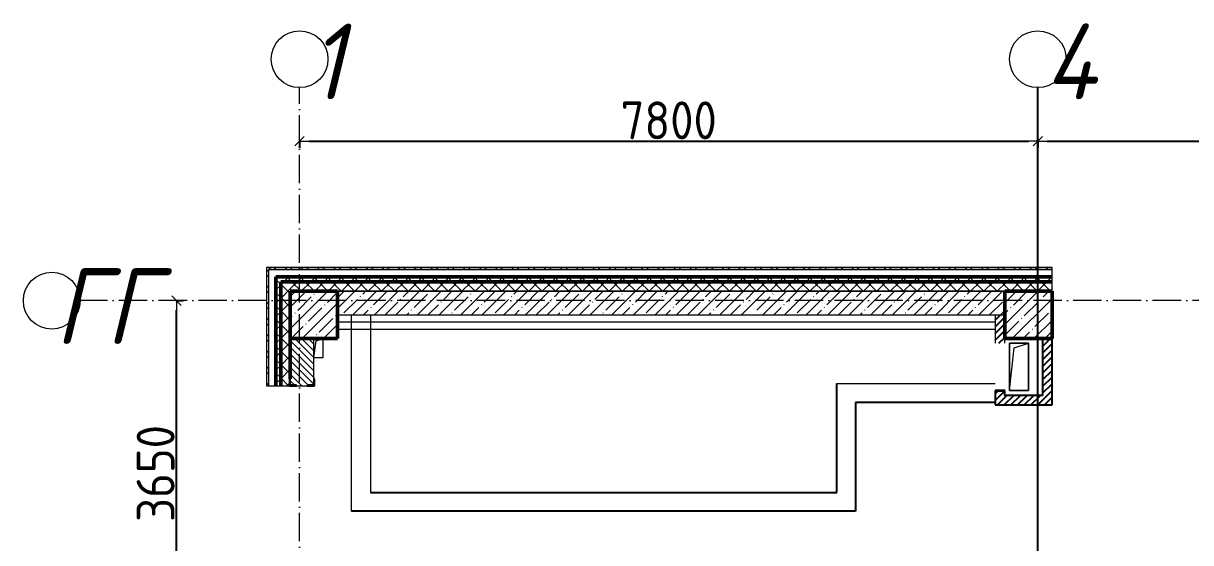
# Model space of a CAD drawing. Header units: millimetres. Extents: x -401725 to 250493, y 305116 to 802890.
# Drawn here: x 137160 to 149494, y 504091 to 509576 of the extents above; entities that cross this region are included whole.
import ezdxf

# ---------------------------------------------------------------- set-up
doc = ezdxf.new("R2010")
doc.units = ezdxf.units.MM
doc.linetypes.add('50_200_ШТРИХ_1Т_ш5_п1_п1_', pattern=[700, 500, -100, 0, -100])
for name, color, linetype, lineweight in [('A-____-____-DIMS', 7, 'Continuous', 9), ('A-DETL-____-OTLN-4', 7, 'Continuous', 18), ('A-FLOR-____-OTLN', 7, 'Continuous', 9), ('A-GENM-____-MCUT', 7, 'Continuous', 25), ('A-GENM-____-OTLN', 7, 'Continuous', 9), ('A-GENM-____-OTLN-1', 7, 'Continuous', 25), ('A-WALL-____-MCUT-1', 7, 'Continuous', 9), ('A-WALL-____-MCUT-2', 7, 'Continuous', 50), ('A-WALL-____-MCUT-3', 7, 'Continuous', 9), ('A-WALL-____-PATT-1', 7, 'Continuous', 9), ('A-WALL-FNSH-MCUT-1', 7, 'Continuous', 9), ('I-WALL-____-OTLN', 7, 'Continuous', 9), ('S-COLS-____-MCUT', 7, 'Continuous', 50), ('S-COLS-____-OTLN', 7, 'Continuous', 9), ('S-GRID-____-IDEN', 7, 'Continuous', 9), ('S-GRID-____-OTLN-1', 7, '50_200_ШТРИХ_1Т_ш5_п1_п1_', 9)]:
    doc.layers.add(name, color=color, linetype=linetype, lineweight=lineweight)
doc.styles.add('ISOCPEUR_I', font='isocpeui.ttf', dxfattribs={"width": 0.9, "height": 2.5})
doc.styles.add('СПДС', font='isocpeur.ttf', dxfattribs={"width": 0.9})
doc.dimstyles.new('Размера А3', dxfattribs={"dimtxt": 200, "dimasz": 100, "dimexe": 70, "dimexo": 100, "dimgap": 20, "dimtad": 1, "dimdec": 0, "dimrnd": 10, "dimzin": 0, "dimdsep": 46, "dimtxsty": 'СПДС', "dimblk": 'ARROWHEAD_6', "dimcen": 1, "dimclrd": 256, "dimclre": 256, "dimclrt": 256, "dimazin": 0, "dimtfac": 1, "dimtdec": 0, "dimtmove": 2, "dimatfit": 3, "dimfxl": 1, "dimtolj": 1, "dimtzin": 0, "dimarcsym": 0})
pattern_1 = [(45, (142429.06, 459015.94), (-70.71068, 70.71068), []), (135, (142429.06, 459015.94), (-70.71068, -70.71068), [])]
pattern_2 = [(45, (142429.057, 459015.94), (-35.35534, 35.35534), [])]
pattern_3 = [(45, (142429.06, 459015.94), (-85.53659, 85.53659), []), (45, (142486.08, 459015.94), (-85.53659, 85.53659), [])]

# ---------------------------------------------------------------- blocks, each defined once
blk = doc.blocks.new('BSC_Колонна _Прямоугольная - 500х500-V45-АР1_План отверстий 3 этажа в осях 1-64_А-ГГ')
at = {"layer": 'S-COLS-____-OTLN'}
h = blk.add_hatch(dxfattribs=at)
h.set_pattern_fill('FP_82', color=256, style=0, pattern_type=2)
h.set_pattern_definition([(45, (2200, -47481.04), (-114.04925, 114.04925), []), (45, (2314.05, -47481.04), (-114.04925, 114.04925), [201.613, -40.323, 3.353, -36.97])])
h.paths.add_polyline_path([(-250, -250), (250, -250), (250, 250), (-250, 250)], flags=0)
at = {"layer": 'S-COLS-____-MCUT'}
for p, q in [((250, 250), (-250, 250)), ((-250, 250), (-250, -250)), ((250, -250), (250, 250)), ((-250, -250), (250, -250))]:
    blk.add_line(p, q, dxfattribs=at)
blk = doc.blocks.new('BSC_Колонна _Прямоугольная - 500х500-V46-АР1_План отверстий 3 этажа в осях 1-64_А-ГГ')
at = {"layer": 'S-COLS-____-OTLN'}
h = blk.add_hatch(dxfattribs=at)
h.set_pattern_fill('FP_83', color=256, style=0, pattern_type=2)
h.set_pattern_definition([(45, (-5350, -47481.04), (-114.04925, 114.04925), []), (45, (-5235.95, -47481.04), (-114.04925, 114.04925), [201.613, -40.323, 3.353, -36.97])])
h.paths.add_polyline_path([(-250, -250), (250, -250), (250, 250), (-250, 250)], flags=0)
at = {"layer": 'S-COLS-____-MCUT'}
for p, q in [((250, 250), (-250, 250)), ((-250, 250), (-250, -250)), ((250, -250), (250, 250)), ((-250, -250), (250, -250))]:
    blk.add_line(p, q, dxfattribs=at)
blk = doc.blocks.new('Фахверк_СКБ_Уголок - 250_2700-27497298-АР1_План отверстий 3 этажа в осях 1-64_А-ГГ')
at = {"layer": 'A-GENM-____-MCUT'}
for p, q in [((200, 181), (125, 181)), ((125, 181), (125, 106)), ((131, 106), (131, 175)), ((131, 175), (200, 175)), ((200, 175), (200, 181)), ((125, 106), (131, 106)), ((131, -6), (125, -6)), ((125, -6), (125, -81)), ((125, -81), (200, -81)), ((131, -75), (131, -6)), ((200, -75), (131, -75)), ((200, -81), (200, -75))]:
    blk.add_line(p, q, dxfattribs=at)
blk = doc.blocks.new('154_Фахверк_СКБ_Швеллер - Тип_100_3960_зеркало-29769493-АР1_План отверстий 3 этажа в осях 1-64_А-ГГ')
at = {"layer": 'A-GENM-____-MCUT'}
for p, q in [((175, 50), (125, 50)), ((125, 50), (125, -50)), ((128, 47), (175, 47)), ((128, -47), (128, 47)), ((175, 47), (175, 50)), ((125, -50), (175, -50)), ((175, -47), (128, -47)), ((175, -50), (175, -47))]:
    blk.add_line(p, q, dxfattribs=at)
blk = doc.blocks.new('AR_Отверстие прямоугольное _в плите_ - AR_Отверстие прямоугольное _в плите_-V172-АР1_План отверстий 3 этажа в осях 1-64_А-ГГ')
at = {"layer": 'A-GENM-____-OTLN'}
for p, q in [((100, 250), (-100, 250)), ((-100, 250), (-100, -250)), ((-50, 200), (100, 250)), ((100, -250), (100, 250)), ((-100, -250), (-50, 200)), ((-100, -250), (100, -250))]:
    blk.add_line(p, q, dxfattribs=at)
blk = doc.blocks.new('AR_Отверстие прямоугольное _в плите_ - AR_Отверстие прямоугольное _в плите_-V213-АР1_План отверстий 3 этажа в осях 1-64_А-ГГ')
at = {"layer": 'A-GENM-____-OTLN'}
for p, q in [((-50, -100), (-25, 75)), ((-25, 75), (50, 100)), ((50, -100), (50, 100)), ((-50, -100), (50, -100))]:
    blk.add_line(p, q, dxfattribs=at)
blk = doc.blocks.new('Ось сетки - Круг_Ø6_00__ISO-2_5_0_9K_-25732049-АР1_План отверстий 3 этажа в осях 1-64_А-ГГ')
at = {"layer": 'S-GRID-____-IDEN'}
blk.add_circle((0, 0), 3, dxfattribs=at)
blk = doc.blocks.new('ARROWHEAD_6')
at = {"color": 0, "linetype": 'Continuous'}
for p, q in [((0, 0), (-1, 0)), ((-0.5, -0.5), (0.5, 0.5))]:
    blk.add_line(p, q, dxfattribs=at)
blk = doc.blocks.new('*D2564')
at = {"layer": 'A-____-____-DIMS', "lineweight": -2, "transparency": 16777216}
for p, q in [((138772, 506647), (138848, 506647)), ((138778, 503097), (138778, 506547)), ((138772, 502997), (138848, 502997))]:
    blk.add_line(p, q, dxfattribs=at)
at = {"layer": 'Defpoints', "color": 0, "transparency": 16777216}
for p in [(138672, 506647), (138778, 506647), (138672, 502997)]:
    blk.add_point(p, dxfattribs=at)
at = {"layer": 'A-____-____-DIMS', "lineweight": -2, "transparency": 16777216, "xscale": 100, "yscale": 100, "zscale": 100}
for p, rotation in [((138778, 506647), 90), ((138778, 502997), 270)]:
    blk.add_blockref('ARROWHEAD_6', p, dxfattribs=dict(at, rotation=rotation))
at = {"layer": 'A-____-____-DIMS', "transparency": 16777216, "insert": (138558, 504822), "char_height": 400, "attachment_point": 5, "rotation": 90, "style": 'СПДС'}
blk.add_mtext('\\A1;3650', dxfattribs=at)
blk = doc.blocks.new('*D2588')
at = {"layer": 'A-____-____-DIMS', "lineweight": -2, "transparency": 16777216}
for p, q in [((140079, 508337), (140079, 508261)), ((140179, 508331), (147779, 508331)), ((147879, 508337), (147879, 508261))]:
    blk.add_line(p, q, dxfattribs=at)
at = {"layer": 'Defpoints', "color": 0, "transparency": 16777216}
for p in [(140079, 508437), (147879, 508437), (147879, 508331)]:
    blk.add_point(p, dxfattribs=at)
at = {"layer": 'A-____-____-DIMS', "lineweight": -2, "transparency": 16777216, "xscale": 100, "yscale": 100, "zscale": 100, "rotation": 180}
blk.add_blockref('ARROWHEAD_6', (140079, 508331), dxfattribs=at)
at = {"layer": 'A-____-____-DIMS', "lineweight": -2, "transparency": 16777216, "xscale": 100, "yscale": 100, "zscale": 100}
blk.add_blockref('ARROWHEAD_6', (147879, 508331), dxfattribs=at)
at = {"layer": 'A-____-____-DIMS', "transparency": 16777216, "insert": (143979, 508551), "char_height": 400, "attachment_point": 5, "style": 'СПДС'}
blk.add_mtext('\\A1;7800', dxfattribs=at)
blk = doc.blocks.new('*D2589')
at = {"layer": 'A-____-____-DIMS', "lineweight": -2, "transparency": 16777216}
for p, q in [((147879, 508337), (147879, 508261)), ((147979, 508331), (152179, 508331)), ((152279, 508337), (152279, 508261))]:
    blk.add_line(p, q, dxfattribs=at)
at = {"layer": 'Defpoints', "color": 0, "transparency": 16777216}
for p in [(147879, 508437), (152279, 508437), (152279, 508331)]:
    blk.add_point(p, dxfattribs=at)
at = {"layer": 'A-____-____-DIMS', "lineweight": -2, "transparency": 16777216, "xscale": 100, "yscale": 100, "zscale": 100, "rotation": 180}
blk.add_blockref('ARROWHEAD_6', (147879, 508331), dxfattribs=at)
at = {"layer": 'A-____-____-DIMS', "lineweight": -2, "transparency": 16777216, "xscale": 100, "yscale": 100, "zscale": 100}
blk.add_blockref('ARROWHEAD_6', (152279, 508331), dxfattribs=at)
at = {"layer": 'A-____-____-DIMS', "transparency": 16777216, "insert": (150079, 508551), "char_height": 400, "attachment_point": 5, "style": 'СПДС'}
blk.add_mtext('\\A1;4400', dxfattribs=at)

msp = doc.modelspace()

# ---------------------------------------------------------------- hatches: boundary and pattern name
h = msp.add_hatch()
h.set_pattern_fill('FP_5', color=256, style=0, pattern_type=2)
h.set_pattern_definition(pattern_2)
h.paths.add_polyline_path([(147429.0567, 505546.983), (147529.0567, 505546.983), (147529.0567, 505646.983), (147526.0567, 505646.983), (147526.0567, 505693.983), (147432.0567, 505693.983), (147432.0567, 505646.983), (147429.0567, 505646.983)], flags=0)
h.paths.add_polyline_path([(147464.3508, 506196.983), (147529.0567, 506196.983), (147529.0567, 506496.983), (147429.0567, 506496.983), (147429.0567, 506196.983)], flags=0)
h = msp.add_hatch()
h.set_pattern_fill('FP_5', color=256, style=0, pattern_type=2)
h.set_pattern_definition(pattern_2)
h.paths.add_polyline_path([(148029.0567, 505646.983), (148029.0567, 506246.983), (147929.0567, 506246.983), (147929.0567, 505646.983)], flags=0)
h = msp.add_hatch()
h.set_pattern_fill('FP_5', color=256, style=0, pattern_type=2)
h.set_pattern_definition(pattern_2)
h.paths.add_polyline_path([(147529.0567, 505546.983), (148029.0567, 505546.983), (148029.0567, 505646.983), (147529.0567, 505646.983)], flags=0)
at = {"layer": 'A-WALL-____-PATT-1'}
h = msp.add_hatch(dxfattribs=at)
h.set_pattern_fill('FP_3', color=256, style=0, pattern_type=2)
h.set_pattern_definition(pattern_3)
h.paths.add_polyline_path([(139749.0567, 491076.983), (139749.0567, 492096.983), (139729.0567, 492096.983), (139729.0567, 491076.983)], flags=0)
h.paths.add_polyline_path([(139729.0567, 493896.983), (139749.0567, 493896.983), (139749.0567, 495021.983), (139729.0567, 495021.983), (139729.0567, 494151.2093)], flags=0)
h.paths.add_polyline_path([(139749.0567, 496821.983), (139749.0567, 497946.983), (139729.0567, 497946.983), (139729.0567, 496821.983)], flags=0)
h.paths.add_polyline_path([(139749.0567, 499746.983), (139749.0567, 500946.983), (139729.0567, 500946.983), (139729.0567, 499746.983)], flags=0)
h.paths.add_polyline_path([(139749.0567, 502746.983), (139749.0567, 503946.983), (139729.0567, 503946.983), (139729.0567, 502746.983)], flags=0)
h.paths.add_polyline_path([(139749.0567, 505746.983), (139749.0567, 506996.983), (139729.0567, 506996.983), (139729.0567, 505746.983)], flags=0)
h = msp.add_hatch(dxfattribs=at)
h.set_pattern_fill('FP_3', color=256, style=0, pattern_type=2)
h.set_pattern_definition(pattern_3)
h.paths.add_polyline_path([(166209.0567, 506976.983), (166209.0567, 506996.983), (158029.0567, 506996.983), (158029.0567, 506976.983), (163624.9513, 506976.983)], flags=0)
h.paths.add_polyline_path([(157029.0567, 506976.983), (157029.0567, 506996.983), (155829.0567, 506996.983), (155829.0567, 506976.983), (156555.0941, 506976.983)], flags=0)
h.paths.add_polyline_path([(154029.0567, 506976.983), (154029.0567, 506996.983), (149829.0567, 506996.983), (149829.0567, 506976.983), (153020.1656, 506976.983)], flags=0)
h.paths.add_polyline_path([(148029.0567, 506976.983), (148029.0567, 506996.983), (139749.0567, 506996.983), (139749.0567, 506976.983), (147717.7727, 506976.983)], flags=0)
h = msp.add_hatch(dxfattribs=at)
h.set_pattern_fill('FP_1', color=256, style=0, pattern_type=2)
h.set_pattern_definition(pattern_1)
h.paths.add_polyline_path([(139879.0567, 491246.983), (139879.0567, 492096.983), (139829.0567, 492096.983), (139829.0567, 491246.983)], flags=0)
h.paths.add_polyline_path([(139829.0567, 493896.983), (139879.0567, 493896.983), (139879.0567, 495021.983), (139829.0567, 495021.983), (139829.0567, 494151.2093)], flags=0)
h.paths.add_polyline_path([(139879.0567, 496821.983), (139879.0567, 497946.983), (139829.0567, 497946.983), (139829.0567, 496821.983)], flags=0)
h.paths.add_polyline_path([(139829.0567, 499746.983), (139879.0567, 499746.983), (139879.0567, 500946.983), (139829.0567, 500946.983)], flags=0)
h.paths.add_polyline_path([(139879.0567, 502746.983), (139879.0567, 503946.983), (139829.0567, 503946.983), (139829.0567, 502746.983)], flags=0)
h.paths.add_polyline_path([(139879.0567, 505746.983), (139879.0567, 506896.983), (139829.0567, 506896.983), (139829.0567, 505746.983)], flags=0)
h = msp.add_hatch(dxfattribs=at)
h.set_pattern_fill('FP_1', color=256, style=0, pattern_type=2)
h.set_pattern_definition(pattern_1)
h.paths.add_polyline_path([(166209.0567, 506846.983), (166209.0567, 506896.983), (158029.0567, 506896.983), (158029.0567, 506846.983), (163624.9513, 506846.983)], flags=0)
h.paths.add_polyline_path([(157029.0567, 506846.983), (157029.0567, 506896.983), (155829.0567, 506896.983), (155829.0567, 506846.983), (156555.0941, 506846.983)], flags=0)
h.paths.add_polyline_path([(154029.0567, 506846.983), (154029.0567, 506896.983), (149829.0567, 506896.983), (149829.0567, 506846.983), (153020.1656, 506846.983)], flags=0)
h.paths.add_polyline_path([(147717.7727, 506846.983), (148029.0567, 506846.983), (148029.0567, 506896.983), (139879.0567, 506896.983), (139879.0567, 506846.983), (145950.3084, 506846.983)], flags=0)
h = msp.add_hatch(dxfattribs=at)
h.set_pattern_fill('FP_1', color=256, style=0, pattern_type=2)
h.set_pattern_definition(pattern_1)
h.paths.add_polyline_path([(139979.0567, 491246.983), (139979.0567, 492021.983), (139973.0567, 492021.983), (139973.0567, 492096.983), (139879.0567, 492096.983), (139879.0567, 491246.983)], flags=0)
h.paths.add_polyline_path([(139879.0567, 493896.983), (139973.0567, 493896.983), (139973.0567, 493971.983), (139979.0567, 493971.983), (139979.0567, 494946.983), (139973.0567, 494946.983), (139973.0567, 495021.983), (139879.0567, 495021.983), (139879.0567, 494151.2093)], flags=0)
h.paths.add_polyline_path([(139879.0567, 496821.983), (139973.0567, 496821.983), (139973.0567, 496896.983), (139979.0567, 496896.983), (139979.0567, 497871.983), (139973.0567, 497871.983), (139973.0567, 497946.983), (139879.0567, 497946.983), (139879.0567, 496827.983)], flags=0)
h.paths.add_polyline_path([(139879.0567, 499746.983), (139973.0567, 499746.983), (139973.0567, 499821.983), (139979.0567, 499821.983), (139979.0567, 500871.983), (139973.0567, 500871.983), (139973.0567, 500946.983), (139879.0567, 500946.983), (139879.0567, 499752.983)], flags=0)
h.paths.add_polyline_path([(139879.0567, 502746.983), (139979.0567, 502746.983), (139979.0567, 503871.983), (139973.0567, 503871.983), (139973.0567, 503946.983), (139879.0567, 503946.983), (139879.0567, 502751.5131)], flags=0)
h.paths.add_polyline_path([(139879.0567, 505746.983), (139973.0567, 505746.983), (139973.0567, 505821.983), (139979.0567, 505821.983), (139979.0567, 506846.983), (139879.0567, 506846.983), (139879.0567, 506191.6346)], flags=0)
h = msp.add_hatch(dxfattribs=at)
h.set_pattern_fill('FP_1', color=256, style=0, pattern_type=2)
h.set_pattern_definition(pattern_1)
h.paths.add_polyline_path([(166129.0567, 506746.983), (166209.0567, 506746.983), (166209.0567, 506846.983), (158029.0567, 506846.983), (158029.0567, 506746.983), (166079.0567, 506746.983)], flags=0)
h.paths.add_polyline_path([(157029.0567, 506746.983), (157029.0567, 506846.983), (155829.0567, 506846.983), (155829.0567, 506752.983), (155904.0567, 506752.983), (155904.0567, 506746.983), (156555.0941, 506746.983)], flags=0)
h.paths.add_polyline_path([(153954.0567, 506746.983), (153954.0567, 506752.983), (154029.0567, 506752.983), (154029.0567, 506846.983), (149829.0567, 506846.983), (149829.0567, 506752.983), (149904.0567, 506752.983), (149904.0567, 506746.983), (153020.1656, 506746.983)], flags=0)
h.paths.add_polyline_path([(148029.0567, 506746.983), (148029.0567, 506846.983), (139979.0567, 506846.983), (139979.0567, 506746.983), (147717.7727, 506746.983)], flags=0)
h = msp.add_hatch(dxfattribs=at)
h.set_pattern_fill('FP_38', color=256, style=0, pattern_type=2)
h.set_pattern_definition([(45, (142429.06, 459015.94), (-114.04925, 114.04925), []), (45, (142543.1, 459015.94), (-114.04925, 114.04925), [201.612, -40.322, 3.353, -36.97])])
h.paths.add_polyline_path([(147529.0567, 506496.983), (147529.0567, 506746.983), (140479.0567, 506746.983), (140479.0567, 506496.983), (145950.3084, 506496.983)], flags=0)
h = msp.add_hatch(dxfattribs=at)
h.set_pattern_fill('FP_6', color=256, style=0, pattern_type=2)
h.set_pattern_definition([(135, (142429.057, 459015.94), (-35.35534, -35.35534), [])])
h.paths.add_polyline_path([(140229.0567, 503246.983), (140229.0567, 503940.983), (140160.0567, 503940.983), (140160.0567, 503946.983), (140048.0567, 503946.983), (140048.0567, 503940.983), (139979.0567, 503940.983), (139979.0567, 503246.983)], flags=0)
h.paths.add_polyline_path([(140160.0567, 505746.983), (140160.0567, 505752.983), (140229.0567, 505752.983), (140229.0567, 506246.983), (139979.0567, 506246.983), (139979.0567, 505752.983), (140048.0567, 505752.983), (140048.0567, 505746.983)], flags=0)

# ---------------------------------------------------------------- linework, layer by layer
at = {"color": 251, "ltscale": 0.6, "true_color": 0x636466}
msp.add_line((147879.0567, 454533.3346), (147879.0567, 508896.9006), dxfattribs=at)
for p, q in [((147929.0567, 506246.983), (147929.0567, 505646.983)), ((148029.0567, 505546.983), (148029.0567, 506246.983)), ((145754.0567, 504621.983), (145754.0567, 505771.983)), ((147429.0567, 505571.983), (145954.0567, 505571.983)), ((145954.0567, 505571.983), (145954.0567, 504421.983)), ((147429.0567, 505646.983), (147429.0567, 505546.983)), ((147429.0567, 505546.983), (148029.0567, 505546.983)), ((147929.0567, 505646.983), (147529.0567, 505646.983)), ((140829.0567, 504621.983), (145754.0567, 504621.983)), ((145954.0567, 504421.983), (140629.0567, 504421.983))]:
    msp.add_line(p, q)
at = {"layer": 'A-DETL-____-OTLN-4'}
for p, q in [((140479.0567, 506421.983), (147429.0567, 506421.983)), ((140479.0567, 506346.983), (147429.0567, 506346.983))]:
    msp.add_line(p, q, dxfattribs=at)
at = {"layer": 'A-FLOR-____-OTLN'}
for p, q in [((147579.0567, 506196.983), (147779.0567, 506196.983)), ((147579.0567, 505696.983), (147579.0567, 506196.983)), ((147779.0567, 506196.983), (147779.0567, 505696.983)), ((147779.0567, 505696.983), (147579.0567, 505696.983))]:
    msp.add_line(p, q, dxfattribs=at)
at = {"layer": 'A-WALL-____-MCUT-1'}
for p, q in [((147529.0567, 506746.983), (140479.0567, 506746.983)), ((140479.0567, 506496.983), (147529.0567, 506496.983))]:
    msp.add_line(p, q, dxfattribs=at)
at = {"layer": 'A-WALL-____-MCUT-2'}
for p, q in [((139829.0567, 505746.983), (139829.0567, 506896.983)), ((148029.0567, 506896.983), (139829.0567, 506896.983)), ((139879.0567, 506846.983), (148029.0567, 506846.983)), ((139879.0567, 505746.983), (139879.0567, 506846.983)), ((139979.0567, 506246.983), (139979.0567, 505821.983))]:
    msp.add_line(p, q, dxfattribs=at)
at = {"layer": 'A-WALL-____-MCUT-3'}
for p, q in [((148029.0567, 506976.983), (139749.0567, 506976.983)), ((139749.0567, 506976.983), (139749.0567, 505746.983)), ((148029.0567, 506746.983), (148029.0567, 506976.983)), ((140479.0567, 506746.983), (147529.0567, 506746.983)), ((140229.0567, 505821.983), (140229.0567, 506246.983)), ((139749.0567, 505746.983), (139973.0567, 505746.983)), ((140048.0567, 505746.983), (140160.0567, 505746.983))]:
    msp.add_line(p, q, dxfattribs=at)
at = {"layer": 'A-WALL-FNSH-MCUT-1'}
for p, q in [((139729.0567, 506996.983), (139729.0567, 505746.983)), ((148029.0567, 506996.983), (139729.0567, 506996.983)), ((139749.0567, 506976.983), (148029.0567, 506976.983)), ((148029.0567, 506976.983), (148029.0567, 506996.983)), ((147429.0567, 506496.983), (147429.0567, 506196.983)), ((147529.0567, 506196.983), (147529.0567, 506246.983)), ((139729.0567, 505746.983), (139749.0567, 505746.983))]:
    msp.add_line(p, q, dxfattribs=at)
at = {"layer": 'I-WALL-____-OTLN'}
for p, q in [((140629.0567, 504421.983), (140629.0567, 506496.983)), ((140829.0567, 506496.983), (140829.0567, 504621.983)), ((145754.0567, 505771.983), (147429.0567, 505771.983))]:
    msp.add_line(p, q, dxfattribs=at)
at = {"layer": 'S-GRID-____-OTLN-1', "color": 251, "ltscale": 0.6, "true_color": 0x636466}
for p, q in [((140079.0567, 454533.3346), (140079.0567, 508896.9006)), ((169136.7959, 506646.983), (137760.2865, 506646.983))]:
    msp.add_line(p, q, dxfattribs=at)

# ---------------------------------------------------------------- block references
at = {"rotation": 269.9999999999998}
msp.add_blockref('154_Фахверк_СКБ_Швеллер - Тип_100_3960_зеркало-29769493-АР1_План отверстий 3 этажа в осях 1-64_А-ГГ', (147479.0567, 505821.983), dxfattribs=at)
at = {"layer": 'A-GENM-____-OTLN'}
for name, p in [('AR_Отверстие прямоугольное _в плите_ - AR_Отверстие прямоугольное _в плите_-V213-АР1_План отверстий 3 этажа в осях 1-64_А-ГГ', (140279.0501, 506146.983)), ('AR_Отверстие прямоугольное _в плите_ - AR_Отверстие прямоугольное _в плите_-V172-АР1_План отверстий 3 этажа в осях 1-64_А-ГГ', (147679.0567, 505946.983))]:
    msp.add_blockref(name, p, dxfattribs=at)
at = {"layer": 'A-GENM-____-OTLN-1', "rotation": 89.99999999999991}
msp.add_blockref('Фахверк_СКБ_Уголок - 250_2700-27497298-АР1_План отверстий 3 этажа в осях 1-64_А-ГГ', (140154.0567, 505621.983), dxfattribs=at)
at = {"layer": 'S-COLS-____-OTLN'}
for name, p in [('BSC_Колонна _Прямоугольная - 500х500-V45-АР1_План отверстий 3 этажа в осях 1-64_А-ГГ', (140229.0567, 506496.983)), ('BSC_Колонна _Прямоугольная - 500х500-V46-АР1_План отверстий 3 этажа в осях 1-64_А-ГГ', (147779.0567, 506496.983))]:
    msp.add_blockref(name, p, dxfattribs=at)
at = {"layer": 'S-GRID-____-IDEN', "xscale": 99.99999999999993, "yscale": 99.99999999999993, "zscale": 99.99999999999993}
for p in [(140079.0567, 509196.9006), (147879.0567, 509196.9006)]:
    msp.add_blockref('Ось сетки - Круг_Ø6_00__ISO-2_5_0_9K_-25732049-АР1_План отверстий 3 этажа в осях 1-64_А-ГГ', p, dxfattribs=at)
at = {"layer": 'S-GRID-____-IDEN', "xscale": 99.99999999999993, "yscale": 99.99999999999993, "zscale": 99.99999999999993, "rotation": 89.9999999999998}
msp.add_blockref('Ось сетки - Круг_Ø6_00__ISO-2_5_0_9K_-25732049-АР1_План отверстий 3 этажа в осях 1-64_А-ГГ', (137460.2865, 506646.983), dxfattribs=at)

# ---------------------------------------------------------------- texts
at = {"layer": 'S-GRID-____-IDEN', "char_height": 800, "attachment_point": 1, "style": 'ISOCPEUR_I'}
for s, insert, width in [('\\fISOCPEUR|b0|i1|c204|p34|;\\W.9;1', (140182.8935, 509572.9289), 144.30375), ('\\fISOCPEUR|b0|i1|c204|p34|;\\W.9;4', (147950.0435, 509572.9289), 223.670812), ('ГГ', (137494.8812, 506990.3125), 404.0505)]:
    msp.add_mtext(s, dxfattribs=dict(at, insert=insert, width=width))

# ---------------------------------------------------------------- dimensions: what is measured, and where the dimension line sits
at = {"layer": 'A-____-____-DIMS'}
for base, p1, p2, picture, middle in [((147879.0567, 508330.7253), (140079.0567, 508436.7913), (147879.0567, 508436.7913), '*D2588', (143979.0567, 508550.7253)), ((152279.0567, 508330.7253), (147879.0567, 508436.7913), (152279.0567, 508436.7913), '*D2589', (150079.0567, 508550.7253))]:
    dim = msp.add_linear_dim(base=base, p1=p1, p2=p2, dimstyle='Размера А3', override={"dimtxt": 400}, dxfattribs=at)
    dim.commit()
    dim.dimension.update_dxf_attribs({"geometry": picture, "text_midpoint": middle})
dim = msp.add_linear_dim(base=(138777.6611, 506646.983), p1=(138671.5951, 502996.983), p2=(138671.5951, 506646.983), angle=90, dimstyle='Размера А3', override={"dimtxt": 400}, dxfattribs=at)
dim.commit()
dim.dimension.update_dxf_attribs({"geometry": '*D2564', "text_midpoint": (138557.6611, 504821.983)})

doc.saveas('drawing.dxf')
